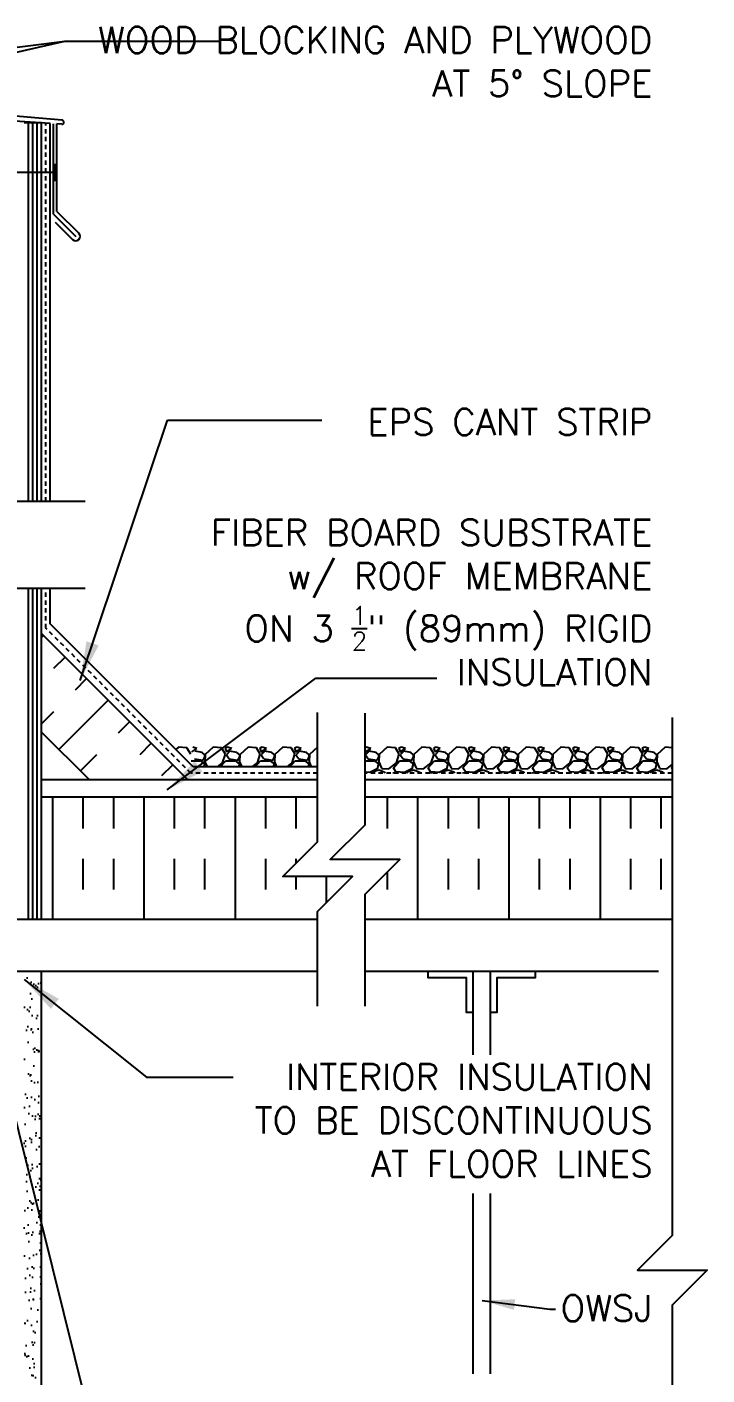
# Model space of a CAD drawing. Header units: inches. Extents: x 242.5 to 299.6, y 180 to 251.1.
# Drawn here: x 280.05 to 299.61, y 211.49 to 250.23 of the extents above; entities that cross this region are included whole.
import ezdxf

# ---------------------------------------------------------------- set-up
doc = ezdxf.new("R2010")
doc.units = ezdxf.units.IN
doc.header["$LTSCALE"] = 0.5
doc.header["$MEASUREMENT"] = 0
doc.linetypes.add('DASHED2', pattern=[0.375, 0.25, -0.125])
for name, color, linetype in [('HATCH', 12, 'Continuous'), ('line25', 2, 'Continuous'), ('LINE50', 5, 'Continuous'), ('LINE9', 9, 'Continuous'), ('TEXT', 4, 'Continuous')]:
    doc.layers.add(name, color=color, linetype=linetype)
doc.styles.add('DIM', font='romans.shx', dxfattribs={"width": 0.7})
doc.styles.add('ROMANS', font='romans.shx', dxfattribs={"height": 1.125})
doc.dimstyles.new('ext_12', dxfattribs={"dimscale": 12, "dimtxt": 0.09375, "dimasz": 0.09375, "dimexe": 0.09375, "dimexo": 0.0625, "dimgap": 0.0625, "dimtad": 1, "dimdec": 1, "dimzin": 3, "dimdsep": 46, "dimlunit": 4, "dimtxsty": 'DIM', "dimcen": 0.09, "dimdle": 0.09375, "dimclrt": 4, "dimadec": 0, "dimazin": 0, "dimtfac": 1, "dimtdec": 1, "dimtmove": 2, "dimatfit": 3, "dimfxl": 1, "dimfrac": 2, "dimtolj": 1, "dimtzin": 0, "dimarcsym": 0})

msp = doc.modelspace()

# ---------------------------------------------------------------- hatches: boundary and pattern name
at = {"layer": 'HATCH'}
h = msp.add_hatch(dxfattribs=at)
h.set_pattern_fill('INSUL', color=256, scale=7, angle=45, style=0)
h.set_pattern_definition([(45, (173.1657, 69.6893), (-1.856155, 1.856155), []), (45, (172.547, 70.308), (-1.856155, 1.856155), [0.875, -0.875]), (45, (171.9282, 70.9267), (-1.856155, 1.856155), [0.875, -0.875])])
h.paths.add_polyline_path([(281.717, 228.715), (284.546, 228.715), (280.469, 232.792), (280.469, 229.964)])
h = msp.add_hatch(dxfattribs=at)
h.set_pattern_fill('INSUL', color=256, scale=7, angle=90, style=0)
h.set_pattern_definition([(90, (173.1657, 69.6893), (-2.625, 2e-16), []), (90, (172.2907, 69.6893), (-2.625, 2e-16), [0.875, -0.875]), (90, (171.4157, 69.6893), (-2.625, 2e-16), [0.875, -0.875])])
h.paths.add_polyline_path([(288.406, 226.809), (288.406, 228.09), (280.469, 228.09), (280.469, 224.59), (288.406, 224.59), (288.406, 224.809), (289.406, 225.809), (287.406, 225.809)])
h.paths.add_polyline_path([(289.772, 228.09), (289.772, 227.3), (288.772, 226.3), (290.772, 226.3), (289.772, 225.3), (289.772, 224.59), (298.609, 224.59), (298.609, 228.09)])
h = msp.add_hatch(dxfattribs=at)
h.set_pattern_fill('AR-SAND', color=256, scale=0.25, style=0)
h.set_pattern_definition([(37.5, (-108.9242, -27.88377), (-0.01574834, 0.48170594), [0, -0.38, 0, -0.425, 0, -0.40625]), (7.5, (-108.9242, -27.8838), (0.4424442, 0.7055365), [0, -0.205, 0, -0.3425, 0, -0.13125]), (327.5, (-109.2317, -27.88377), (0.77853547, 0.00141476), [0, -0.125, 0, -0.45, 0, -0.5875]), (317.5, (-109.2317, -27.8838), (0.75153165, 0.2194189), [0, -0.0625, 0, -0.295, 0, -0.3375])])
h.paths.add_polyline_path([(279.969, 205.534), (279.969, 205.247), (280.469, 205.247), (280.469, 223.09), (280.234, 223.09), (279.969, 223.09)])

# ---------------------------------------------------------------- linework, layer by layer
for p, q in [((281.06, 247.543), (260.094, 249.377)), ((280.719, 247.449), (279.412, 247.541)), ((280.094, 236.59), (280.094, 247.467)), ((280.219, 236.59), (280.219, 247.467)), ((280.344, 236.59), (280.344, 247.467)), ((280.719, 236.59), (280.719, 247.449)), ((280.813, 244.844), (280.813, 247.442)), ((281.05, 247.43), (280.906, 247.438)), ((280.906, 244.927), (280.906, 247.438)), ((280.813, 244.844), (281.449, 244.208)), ((280.906, 244.927), (281.538, 244.296)), ((280.862, 244.618), (281.361, 244.119)), ((280.094, 224.59), (280.094, 234.09)), ((280.219, 224.59), (280.219, 234.09)), ((280.344, 224.59), (280.344, 234.09)), ((280.719, 233.072), (280.719, 234.09)), ((284.826, 228.965), (280.719, 233.072)), ((284.406, 229.529), (284.331, 229.461)), ((284.646, 229.508), (284.406, 229.528)), ((284.757, 229.33), (284.647, 229.51)), ((284.785, 229.399), (284.935, 229.489)), ((284.936, 229.489), (284.816, 229.529)), ((285.087, 229.38), (284.887, 229.41)), ((285.167, 229.308), (285.087, 229.378)), ((285.406, 229.529), (285.176, 229.319)), ((285.646, 229.508), (285.406, 229.528)), ((285.757, 229.33), (285.647, 229.51)), ((285.745, 229.499), (285.785, 229.399)), ((285.816, 229.529), (285.746, 229.499)), ((285.785, 229.399), (285.935, 229.489)), ((285.886, 229.409), (285.786, 229.309)), ((285.936, 229.489), (285.816, 229.529)), ((286.087, 229.38), (285.887, 229.41)), ((286.167, 229.308), (286.087, 229.378)), ((286.406, 229.529), (286.176, 229.319)), ((286.646, 229.508), (286.406, 229.528)), ((286.757, 229.33), (286.647, 229.51)), ((286.745, 229.499), (286.785, 229.399)), ((286.816, 229.529), (286.746, 229.499)), ((286.785, 229.399), (286.935, 229.489)), ((286.886, 229.409), (286.786, 229.309)), ((286.936, 229.489), (286.816, 229.529)), ((287.087, 229.38), (286.887, 229.41)), ((287.167, 229.308), (287.087, 229.378)), ((287.406, 229.529), (287.176, 229.319)), ((287.646, 229.508), (287.406, 229.528)), ((287.757, 229.33), (287.647, 229.51)), ((287.745, 229.499), (287.785, 229.399)), ((287.816, 229.529), (287.746, 229.499)), ((287.785, 229.399), (287.935, 229.489)), ((287.886, 229.409), (287.786, 229.309)), ((287.936, 229.489), (287.816, 229.529)), ((288.087, 229.38), (287.887, 229.41)), ((288.167, 229.308), (288.087, 229.378)), ((288.406, 229.529), (288.176, 229.319)), ((288.406, 229.528), (288.406, 229.528)), ((289.816, 229.529), (289.772, 229.51)), ((289.772, 229.434), (289.785, 229.399)), ((289.785, 229.399), (289.935, 229.489)), ((289.886, 229.409), (289.786, 229.309)), ((289.936, 229.489), (289.816, 229.529)), ((290.087, 229.38), (289.887, 229.41)), ((290.167, 229.308), (290.087, 229.378)), ((290.406, 229.529), (290.176, 229.319)), ((290.646, 229.508), (290.406, 229.528)), ((290.757, 229.33), (290.647, 229.51)), ((290.745, 229.499), (290.785, 229.399)), ((290.816, 229.529), (290.746, 229.499)), ((290.785, 229.399), (290.935, 229.489)), ((290.886, 229.409), (290.786, 229.309)), ((290.936, 229.489), (290.816, 229.529)), ((291.087, 229.38), (290.887, 229.41)), ((291.167, 229.308), (291.087, 229.378)), ((291.406, 229.529), (291.176, 229.319)), ((291.646, 229.508), (291.406, 229.528)), ((291.757, 229.33), (291.647, 229.51)), ((291.745, 229.499), (291.785, 229.399)), ((291.816, 229.529), (291.746, 229.499)), ((291.785, 229.399), (291.935, 229.489)), ((291.886, 229.409), (291.786, 229.309)), ((291.936, 229.489), (291.816, 229.529)), ((292.087, 229.38), (291.887, 229.41)), ((292.167, 229.308), (292.087, 229.378)), ((292.406, 229.529), (292.176, 229.319)), ((292.646, 229.508), (292.406, 229.528)), ((292.757, 229.33), (292.647, 229.51)), ((292.745, 229.499), (292.785, 229.399)), ((292.816, 229.529), (292.746, 229.499)), ((292.785, 229.399), (292.935, 229.489)), ((292.886, 229.409), (292.786, 229.309)), ((292.936, 229.489), (292.816, 229.529)), ((293.087, 229.38), (292.887, 229.41)), ((293.167, 229.308), (293.087, 229.378)), ((293.406, 229.529), (293.176, 229.319)), ((293.646, 229.508), (293.406, 229.528)), ((293.757, 229.33), (293.647, 229.51)), ((293.745, 229.499), (293.785, 229.399)), ((293.816, 229.529), (293.746, 229.499)), ((293.785, 229.399), (293.935, 229.489)), ((293.886, 229.409), (293.786, 229.309)), ((293.936, 229.489), (293.816, 229.529)), ((294.087, 229.38), (293.887, 229.41)), ((294.167, 229.308), (294.087, 229.378)), ((294.406, 229.529), (294.176, 229.319)), ((294.646, 229.508), (294.406, 229.528)), ((294.757, 229.33), (294.647, 229.51)), ((294.745, 229.499), (294.785, 229.399)), ((294.816, 229.529), (294.746, 229.499)), ((294.785, 229.399), (294.935, 229.489)), ((294.886, 229.409), (294.786, 229.309)), ((294.936, 229.489), (294.816, 229.529)), ((295.087, 229.38), (294.887, 229.41)), ((295.167, 229.308), (295.087, 229.378)), ((295.406, 229.529), (295.176, 229.319)), ((295.646, 229.508), (295.406, 229.528)), ((295.757, 229.33), (295.647, 229.51)), ((295.745, 229.499), (295.785, 229.399)), ((295.816, 229.529), (295.746, 229.499)), ((295.785, 229.399), (295.935, 229.489)), ((295.886, 229.409), (295.786, 229.309)), ((295.936, 229.489), (295.816, 229.529)), ((296.087, 229.38), (295.887, 229.41)), ((296.167, 229.308), (296.087, 229.378)), ((296.406, 229.529), (296.176, 229.319)), ((296.646, 229.508), (296.406, 229.528)), ((296.757, 229.33), (296.647, 229.51)), ((296.745, 229.499), (296.785, 229.399)), ((296.816, 229.529), (296.746, 229.499)), ((296.785, 229.399), (296.935, 229.489)), ((296.886, 229.409), (296.786, 229.309)), ((296.936, 229.489), (296.816, 229.529)), ((297.087, 229.38), (296.887, 229.41)), ((297.167, 229.308), (297.087, 229.378)), ((297.406, 229.529), (297.176, 229.319)), ((297.646, 229.508), (297.406, 229.528)), ((297.757, 229.33), (297.647, 229.51)), ((297.745, 229.499), (297.785, 229.399)), ((297.816, 229.529), (297.746, 229.499)), ((297.785, 229.399), (297.935, 229.489)), ((297.886, 229.409), (297.786, 229.309)), ((297.936, 229.489), (297.816, 229.529)), ((298.087, 229.38), (297.887, 229.41)), ((298.167, 229.308), (298.087, 229.378)), ((298.406, 229.529), (298.176, 229.319)), ((298.609, 229.511), (298.406, 229.528)), ((284.766, 229.139), (285.026, 229.139)), ((288.406, 228.965), (284.826, 228.965)), ((284.866, 229.189), (285.116, 229.159)), ((285.025, 229.141), (285.155, 229.051)), ((285.116, 229.159), (285.166, 229.249)), ((285.156, 229.049), (285.132, 228.965)), ((285.164, 229.111), (285.226, 228.965)), ((285.175, 229.32), (285.165, 229.11)), ((285.166, 229.249), (285.166, 229.309)), ((285.527, 228.965), (285.676, 229.08)), ((285.609, 228.965), (285.766, 229.139)), ((285.676, 229.079), (285.756, 229.329)), ((285.766, 229.139), (286.026, 229.139)), ((285.785, 229.31), (285.865, 229.19)), ((285.866, 229.189), (286.116, 229.159)), ((286.025, 229.141), (286.155, 229.051)), ((286.116, 229.159), (286.166, 229.249)), ((286.156, 229.049), (286.132, 228.965)), ((286.164, 229.111), (286.226, 228.965)), ((286.175, 229.32), (286.165, 229.11)), ((286.166, 229.249), (286.166, 229.309)), ((286.527, 228.965), (286.676, 229.08)), ((286.609, 228.965), (286.766, 229.139)), ((286.676, 229.079), (286.756, 229.329)), ((286.766, 229.139), (287.026, 229.139)), ((286.785, 229.31), (286.865, 229.19)), ((286.866, 229.189), (287.116, 229.159)), ((287.025, 229.141), (287.155, 229.051)), ((287.116, 229.159), (287.166, 229.249)), ((287.156, 229.049), (287.132, 228.965)), ((287.164, 229.111), (287.226, 228.965)), ((287.175, 229.32), (287.165, 229.11)), ((287.166, 229.249), (287.166, 229.309)), ((287.527, 228.965), (287.676, 229.08)), ((287.609, 228.965), (287.766, 229.139)), ((287.676, 229.079), (287.756, 229.329)), ((287.766, 229.139), (288.026, 229.139)), ((287.785, 229.31), (287.865, 229.19)), ((287.866, 229.189), (288.116, 229.159)), ((288.025, 229.141), (288.155, 229.051)), ((288.116, 229.159), (288.166, 229.249)), ((288.156, 229.049), (288.132, 228.965)), ((288.164, 229.111), (288.226, 228.965)), ((288.175, 229.32), (288.165, 229.11)), ((288.166, 229.249), (288.166, 229.309)), ((289.772, 229.139), (290.026, 229.139)), ((289.785, 229.31), (289.865, 229.19)), ((289.866, 229.189), (290.116, 229.159)), ((290.025, 229.141), (290.155, 229.051)), ((290.116, 229.159), (290.166, 229.249)), ((290.156, 229.049), (290.116, 228.909)), ((290.164, 229.111), (290.244, 228.921)), ((290.175, 229.32), (290.165, 229.11)), ((290.166, 229.249), (290.166, 229.309)), ((290.456, 228.91), (290.676, 229.08)), ((290.586, 228.939), (290.766, 229.139)), ((290.676, 229.079), (290.756, 229.329)), ((290.766, 229.139), (291.026, 229.139)), ((290.785, 229.31), (290.865, 229.19)), ((290.866, 229.189), (291.116, 229.159)), ((291.025, 229.141), (291.155, 229.051)), ((291.116, 229.159), (291.166, 229.249)), ((291.156, 229.049), (291.116, 228.909)), ((291.164, 229.111), (291.244, 228.921)), ((291.175, 229.32), (291.165, 229.11)), ((291.166, 229.249), (291.166, 229.309)), ((291.456, 228.91), (291.676, 229.08)), ((291.586, 228.939), (291.766, 229.139)), ((291.676, 229.079), (291.756, 229.329)), ((291.766, 229.139), (292.026, 229.139)), ((291.785, 229.31), (291.865, 229.19)), ((291.866, 229.189), (292.116, 229.159)), ((292.025, 229.141), (292.155, 229.051)), ((292.116, 229.159), (292.166, 229.249)), ((292.156, 229.049), (292.116, 228.909)), ((292.164, 229.111), (292.244, 228.921)), ((292.175, 229.32), (292.165, 229.11)), ((292.166, 229.249), (292.166, 229.309)), ((292.456, 228.91), (292.676, 229.08)), ((292.586, 228.939), (292.766, 229.139)), ((292.676, 229.079), (292.756, 229.329)), ((292.766, 229.139), (293.026, 229.139)), ((292.785, 229.31), (292.865, 229.19)), ((292.866, 229.189), (293.116, 229.159)), ((293.025, 229.141), (293.155, 229.051)), ((293.116, 229.159), (293.166, 229.249)), ((293.156, 229.049), (293.116, 228.909)), ((293.164, 229.111), (293.244, 228.921)), ((293.175, 229.32), (293.165, 229.11)), ((293.166, 229.249), (293.166, 229.309)), ((293.456, 228.91), (293.676, 229.08)), ((293.586, 228.939), (293.766, 229.139)), ((293.676, 229.079), (293.756, 229.329)), ((293.766, 229.139), (294.026, 229.139)), ((293.785, 229.31), (293.865, 229.19)), ((293.866, 229.189), (294.116, 229.159)), ((294.025, 229.141), (294.155, 229.051)), ((294.116, 229.159), (294.166, 229.249)), ((294.156, 229.049), (294.116, 228.909)), ((294.164, 229.111), (294.244, 228.921)), ((294.175, 229.32), (294.165, 229.11)), ((294.166, 229.249), (294.166, 229.309)), ((294.456, 228.91), (294.676, 229.08)), ((294.586, 228.939), (294.766, 229.139)), ((294.676, 229.079), (294.756, 229.329)), ((294.766, 229.139), (295.026, 229.139)), ((294.785, 229.31), (294.865, 229.19)), ((294.866, 229.189), (295.116, 229.159)), ((295.025, 229.141), (295.155, 229.051)), ((295.116, 229.159), (295.166, 229.249)), ((295.156, 229.049), (295.116, 228.909)), ((295.164, 229.111), (295.244, 228.921)), ((295.175, 229.32), (295.165, 229.11)), ((295.166, 229.249), (295.166, 229.309)), ((295.456, 228.91), (295.676, 229.08)), ((295.586, 228.939), (295.766, 229.139)), ((295.676, 229.079), (295.756, 229.329)), ((295.766, 229.139), (296.026, 229.139)), ((295.785, 229.31), (295.865, 229.19)), ((295.866, 229.189), (296.116, 229.159)), ((296.025, 229.141), (296.155, 229.051)), ((296.116, 229.159), (296.166, 229.249)), ((296.156, 229.049), (296.116, 228.909)), ((296.164, 229.111), (296.244, 228.921)), ((296.175, 229.32), (296.165, 229.11)), ((296.166, 229.249), (296.166, 229.309)), ((296.456, 228.91), (296.676, 229.08)), ((296.586, 228.939), (296.766, 229.139)), ((296.676, 229.079), (296.756, 229.329)), ((296.766, 229.139), (297.026, 229.139)), ((296.785, 229.31), (296.865, 229.19)), ((296.866, 229.189), (297.116, 229.159)), ((297.025, 229.141), (297.155, 229.051)), ((297.116, 229.159), (297.166, 229.249)), ((297.156, 229.049), (297.116, 228.909)), ((297.164, 229.111), (297.244, 228.921)), ((297.175, 229.32), (297.165, 229.11)), ((297.166, 229.249), (297.166, 229.309)), ((297.456, 228.91), (297.676, 229.08)), ((297.586, 228.939), (297.766, 229.139)), ((297.676, 229.079), (297.756, 229.329)), ((297.766, 229.139), (298.026, 229.139)), ((297.785, 229.31), (297.865, 229.19)), ((297.866, 229.189), (298.116, 229.159)), ((298.025, 229.141), (298.155, 229.051)), ((298.116, 229.159), (298.166, 229.249)), ((298.156, 229.049), (298.116, 228.909)), ((298.164, 229.111), (298.244, 228.921)), ((298.175, 229.32), (298.165, 229.11)), ((298.166, 229.249), (298.166, 229.309)), ((298.456, 228.91), (298.609, 229.028)), ((298.586, 228.939), (298.609, 228.965)), ((289.905, 228.801), (289.772, 228.812)), ((290.116, 228.909), (289.906, 228.799)), ((289.983, 228.778), (290.006, 228.829)), ((290.006, 228.829), (290.166, 228.879)), ((290.165, 228.879), (290.325, 228.819)), ((290.245, 228.919), (290.455, 228.909)), ((290.326, 228.819), (290.345, 228.778)), ((290.676, 228.788), (290.575, 228.778)), ((290.657, 228.819), (290.587, 228.939)), ((290.905, 228.801), (290.655, 228.821)), ((290.724, 228.778), (290.675, 228.79)), ((291.116, 228.909), (290.906, 228.799)), ((290.983, 228.778), (291.006, 228.829)), ((291.006, 228.829), (291.166, 228.879)), ((291.165, 228.879), (291.325, 228.819)), ((291.245, 228.919), (291.455, 228.909)), ((291.326, 228.819), (291.345, 228.778)), ((291.676, 228.788), (291.575, 228.778)), ((291.657, 228.819), (291.587, 228.939)), ((291.905, 228.801), (291.655, 228.821)), ((291.724, 228.778), (291.675, 228.79)), ((292.116, 228.909), (291.906, 228.799)), ((291.983, 228.778), (292.005, 228.829)), ((292.006, 228.829), (292.166, 228.879)), ((292.165, 228.879), (292.325, 228.819)), ((292.245, 228.919), (292.455, 228.909)), ((292.326, 228.819), (292.345, 228.778)), ((292.676, 228.788), (292.575, 228.778)), ((292.657, 228.819), (292.587, 228.939)), ((292.905, 228.801), (292.655, 228.821)), ((292.724, 228.778), (292.675, 228.79)), ((293.116, 228.909), (292.906, 228.799)), ((292.983, 228.778), (293.005, 228.829)), ((293.006, 228.829), (293.166, 228.879)), ((293.165, 228.879), (293.325, 228.819)), ((293.245, 228.919), (293.455, 228.909)), ((293.326, 228.819), (293.345, 228.778)), ((293.676, 228.788), (293.575, 228.778)), ((293.657, 228.819), (293.587, 228.939)), ((293.905, 228.801), (293.655, 228.821)), ((293.724, 228.778), (293.675, 228.79)), ((294.116, 228.909), (293.906, 228.799)), ((293.983, 228.778), (294.005, 228.829)), ((294.006, 228.829), (294.166, 228.879)), ((294.165, 228.879), (294.325, 228.819)), ((294.245, 228.919), (294.455, 228.909)), ((294.326, 228.819), (294.345, 228.778)), ((294.676, 228.788), (294.575, 228.778)), ((294.657, 228.819), (294.587, 228.939)), ((294.905, 228.801), (294.655, 228.821)), ((294.724, 228.778), (294.675, 228.79)), ((295.116, 228.909), (294.906, 228.799)), ((294.983, 228.778), (295.005, 228.829)), ((295.006, 228.829), (295.166, 228.879)), ((295.165, 228.879), (295.325, 228.819)), ((295.245, 228.919), (295.455, 228.909)), ((295.326, 228.819), (295.345, 228.778)), ((295.676, 228.788), (295.575, 228.778)), ((295.657, 228.819), (295.587, 228.939)), ((295.905, 228.801), (295.655, 228.821)), ((295.724, 228.778), (295.675, 228.79)), ((296.116, 228.909), (295.906, 228.799)), ((295.983, 228.778), (296.005, 228.829)), ((296.006, 228.829), (296.166, 228.879)), ((296.165, 228.879), (296.325, 228.819)), ((296.245, 228.919), (296.455, 228.909)), ((296.326, 228.819), (296.345, 228.778)), ((296.676, 228.788), (296.575, 228.778)), ((296.657, 228.819), (296.587, 228.939)), ((296.905, 228.801), (296.655, 228.821)), ((296.724, 228.778), (296.675, 228.79)), ((297.116, 228.909), (296.906, 228.799)), ((296.983, 228.778), (297.005, 228.829)), ((297.006, 228.829), (297.166, 228.879)), ((297.165, 228.879), (297.325, 228.819)), ((297.245, 228.919), (297.455, 228.909)), ((297.326, 228.819), (297.345, 228.778)), ((297.676, 228.788), (297.575, 228.778)), ((297.657, 228.819), (297.587, 228.939)), ((297.905, 228.801), (297.655, 228.821)), ((297.724, 228.778), (297.675, 228.79)), ((298.116, 228.909), (297.906, 228.799)), ((297.983, 228.778), (298.005, 228.829)), ((298.006, 228.829), (298.166, 228.879)), ((298.165, 228.879), (298.325, 228.819)), ((298.245, 228.919), (298.455, 228.909)), ((298.326, 228.819), (298.345, 228.778)), ((298.609, 228.781), (298.575, 228.778)), ((298.609, 228.902), (298.587, 228.939))]:
    msp.add_line(p, q, dxfattribs=at)
for centre, radius, start, end in [((281.055, 247.486), 0.0567, 265, 85), ((281.449, 244.208), 0.125, 225, 45)]:
    msp.add_arc(centre, radius, start, end, dxfattribs=at)
at = {"layer": 'line25'}
for p, q in [((280.469, 247.467), (279.969, 247.467)), ((280.469, 236.59), (280.469, 247.467)), ((280.469, 224.59), (280.469, 234.09)), ((284.671, 228.59), (280.469, 232.792)), ((281.842, 228.59), (280.469, 229.964))]:
    msp.add_line(p, q, dxfattribs=at)
at = {"layer": 'line25', "color": 192}
for p, q in [((279.531, 223.09), (288.407, 223.09)), ((289.772, 223.09), (298.209, 223.09))]:
    msp.add_line(p, q, dxfattribs=at)
at = {"layer": 'line25'}
for points in [[(288.406, 228.09), (280.469, 228.09)], [(298.609, 228.09), (289.772, 228.09)]]:
    msp.add_lwpolyline(points, dxfattribs=at)
at = {"layer": 'LINE50', "color": 9, "linetype": 'DASHED2'}
for p, q in [((280.594, 236.59), (280.594, 247.458)), ((280.594, 232.947), (280.594, 234.09)), ((284.764, 228.778), (280.594, 232.947)), ((288.406, 228.778), (284.764, 228.778)), ((298.609, 228.778), (289.772, 228.778))]:
    msp.add_line(p, q, dxfattribs=at)
at = {"layer": 'LINE50', "color": 9}
msp.add_line((280.469, 205.247), (280.469, 223.09), dxfattribs=at)
at = {"layer": 'LINE9'}
for p, q in [((280.847, 246.045), (279.001, 246.045)), ((280.847, 246.045), (280.847, 246.295)), ((280.847, 246.045), (280.847, 245.795)), ((281.719, 236.59), (271.483, 236.59)), ((281.719, 234.09), (271.483, 234.09)), ((275.363, 224.59), (288.406, 224.59)), ((289.772, 224.59), (298.609, 224.59)), ((292.875, 223.09), (292.875, 220.688)), ((293.375, 223.09), (293.375, 220.688)), ((292.875, 216.705), (292.875, 211.518)), ((293.375, 216.705), (293.375, 211.518))]:
    msp.add_line(p, q, dxfattribs=at)
for points in [[(288.407, 222.09), (288.406, 224.809), (289.406, 225.809), (287.406, 225.809), (288.406, 226.809), (288.406, 230.528)], [(289.772, 222.09), (289.772, 225.3), (290.772, 226.3), (288.772, 226.3), (289.772, 227.3), (289.772, 230.51)], [(298.609, 230.385), (298.609, 215.495), (297.609, 214.495), (298.609, 214.495), (299.609, 214.495), (298.609, 213.495), (298.609, 200.05)], [(288.406, 228.59), (280.469, 228.59)], [(298.609, 228.59), (289.772, 228.59)], [(292.875, 221.903), (292.688, 221.903), (292.688, 222.903), (291.586, 222.903), (291.586, 223.09), (294.665, 223.09), (294.665, 222.903), (293.563, 222.903), (293.563, 221.903), (293.375, 221.903)]]:
    msp.add_lwpolyline(points, dxfattribs=at)

# ---------------------------------------------------------------- texts
at = {"layer": 'TEXT', "char_height": 0.75, "style": 'ROMANS'}
for s, insert, width, attachment_point in [('\\A1;WOOD BLOCKING AND PLYWOOD \\PAT 5%%D SLOPE', (298.033, 250.226), 17.3954, 3), ('\\A1;EPS CANT STRIP', (298.033, 239.247), 9.59335, 3), ('\\A1;FIBER BOARD SUBSTRATE\\Pw/ ROOF MEMBRANE \\PON 3 {\\H0.7x;\\S1/2;}" (89mm) RIGID \\PINSULATION', (298.033, 236.072), 26.1134, 3), ('\\A1;INTERIOR INSULATION TO BE DISCONTINUOUS AT FLOOR LINES', (298.041, 218.804), 13.00001, 6), ('\\A1;OWSJ', (298.031, 213.404), 12.22718, 6)]:
    msp.add_mtext(s, dxfattribs=dict(at, insert=insert, width=width, attachment_point=attachment_point))

# ---------------------------------------------------------------- leaders
at = {"layer": 'TEXT'}
for points, override in [([(267.231, 246.657), (281.138, 249.814)], {"dimgap": 0.0625, "dimtad": 0}), ([(269.582, 248.378), (281.138, 249.814), (285.582, 249.814)], {"dimgap": 0.0625, "dimtad": 0}), ([(281.577, 231.444), (284.091, 238.923), (288.527, 238.923)], {"dimgap": 0.0625, "dimtad": 0}), ([(284.082, 228.298), (288.353, 231.51), (291.834, 231.51)], {"dimgap": 0.0625, "dimtad": 0}), ([(278.656, 223.09), (281.738, 210.7), (283.253, 210.7)], {"dimgap": 0.0625, "dimtad": 0}), ([(279.969, 222.853), (283.489, 220.047), (285.982, 220.047)], {"dimgap": 0.0625, "dimtad": 0}), ([(293.143, 213.627), (295.087, 213.381), (295.254, 213.381)], {"dimasz": 0.078125, "dimgap": 0.0625, "dimtad": 0})]:
    msp.add_leader(points, dimstyle='ext_12', override=override, dxfattribs=at)

doc.saveas('drawing.dxf')
